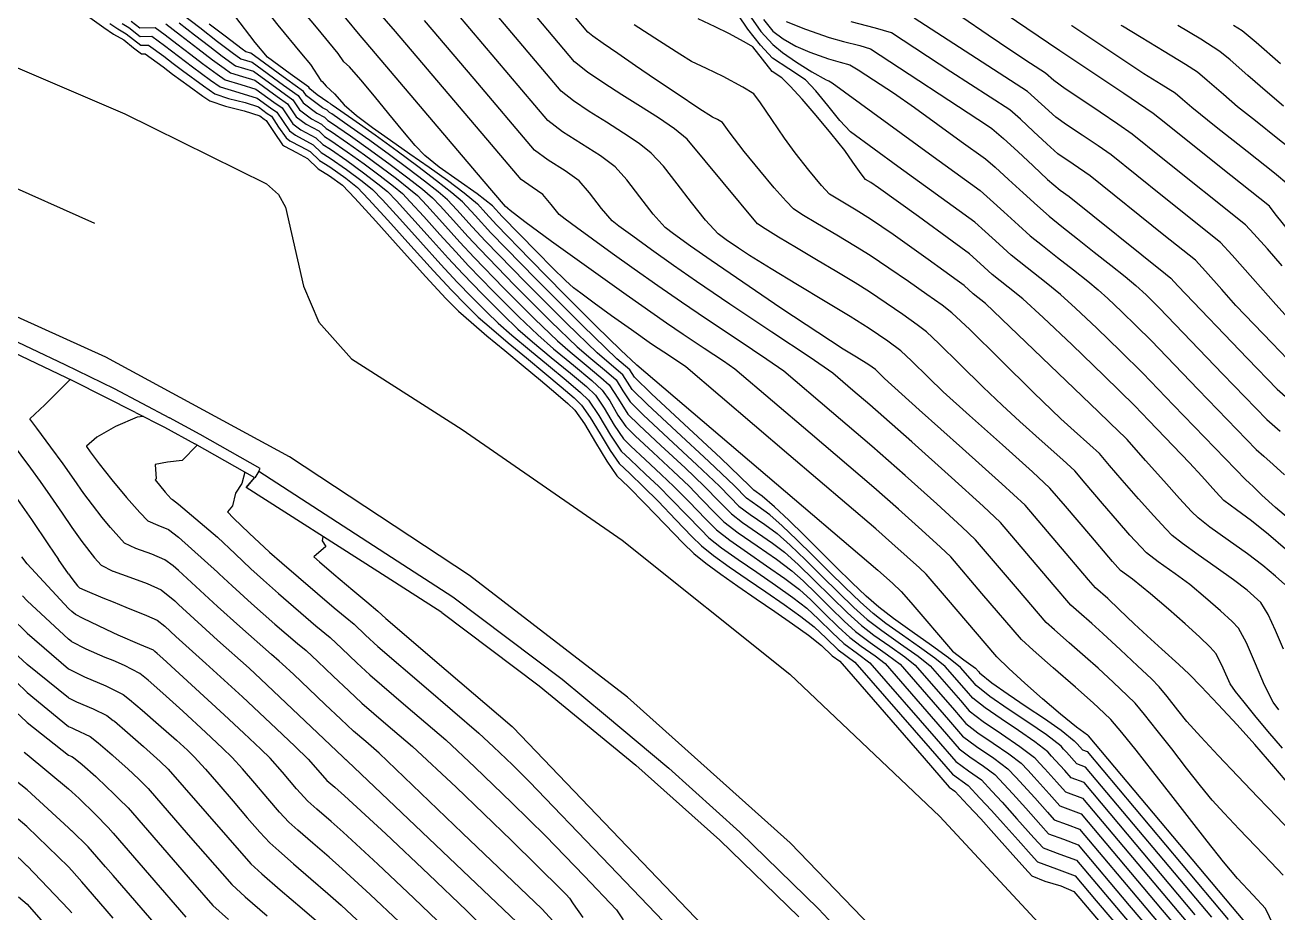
# Model space of a CAD drawing. Extents: x -367 to 63045, y 275 to 109039.
# Drawn here: x 62264.1 to 62322.9, y 108473.8 to 108515.5 of the extents above; entities that cross this region are included whole.
import ezdxf

# ---------------------------------------------------------------- set-up
doc = ezdxf.new("R2010")
doc.units = 0
doc.header["$LTSCALE"] = 25.401856
doc.header["$MEASUREMENT"] = 0
doc.linetypes.add('TRATTEGGIATA2', pattern=[0.375, 0.25, -0.125])
for name, color, linetype in [('Bâti', 7, 'Continuous'), ('curve livello 5m', 7, 'Continuous'), ('Per+Mod Surf', 7, 'Continuous'), ('Strade', 7, 'Continuous')]:
    doc.layers.add(name, color=color, linetype=linetype)
doc.layers.add('no_plot', color=5, linetype='Continuous', plot=False)

msp = doc.modelspace()

# ---------------------------------------------------------------- linework, layer by layer
at = {"layer": 'Bâti', "color": 2, "linetype": 'Continuous'}
for p, q in [((62262.38734, 108501.21518), (62265.91734, 108499.54318)), ((62266.32435, 108498.76819), (62263.54034, 108500.09218)), ((62265.91734, 108499.54318), (62268.24234, 108498.42218)), ((62269.24234, 108497.29617), (62266.32435, 108498.76819)), ((62268.24234, 108498.42218), (62270.82734, 108497.04718)), ((62269.24234, 108497.29617), (62270.60534, 108496.60318)), ((62272.27027, 108496.262), (62270.82734, 108497.04718)), ((62270.60534, 108496.60318), (62272.01834, 108495.82017)), ((62275.08755, 108494.66161), (62272.27027, 108496.262)), ((62274.83562, 108494.21987), (62272.01834, 108495.82017)), ((62275.02583, 108494.54281), (62275.08755, 108494.66161)), ((62274.8157, 108494.21774), (62274.44141, 108493.76499)), ((62275.02583, 108494.54281), (62274.83562, 108494.21987)), ((62275.02583, 108494.54281), (62281.26347, 108490.50173)), ((62280.61356, 108489.81964), (62274.44141, 108493.76499)), ((62281.26347, 108490.50173), (62284.13534, 108488.64117)), ((62283.61696, 108487.89781), (62280.61356, 108489.81964)), ((62284.13534, 108488.64117), (62289.28193, 108484.76425)), ((62283.61696, 108487.89781), (62288.19562, 108484.45974)), ((62289.28193, 108484.76425), (62291.30645, 108483.07833)), ((62288.19562, 108484.45974), (62292.73928, 108480.72593)), ((62291.30645, 108483.07833), (62294.28833, 108480.59516)), ((62292.73928, 108480.72593), (62296.68338, 108477.20424)), ((62294.28833, 108480.59516), (62297.61888, 108477.57937)), ((62296.68338, 108477.20424), (62300.38714, 108473.61194)), ((62297.61888, 108477.57937), (62301.30665, 108473.98814)), ((62301.30665, 108473.98814), (62304.98532, 108470.11115))]:
    msp.add_line(p, q, dxfattribs=at)
at = {"layer": 'curve livello 5m', "color": 2}
for p, q in [((62271.26403, 108492.99337), (62273.09281, 108491.43664)), ((62266.09014, 108488.08043), (62264.1512, 108490.18641)), ((62264.15119, 108482.73274), (62266.09014, 108481.20557)), ((62264.15119, 108474.19819), (62266.09013, 108471.99675))]:
    msp.add_line(p, q, dxfattribs=at)
at = {"layer": 'curve livello 5m', "color": 2, "flags": 128}
for points in [[(62321.33394, 108473.36772), (62313.9964, 108482.1031), (62313.9798, 108482.10932), (62313.95963, 108482.13182), (62313.95447, 108482.1372), (62313.94941, 108482.14276), (62313.42614, 108482.51792), (62312.67588, 108483.13352), (62311.8378, 108483.84997), (62311.00151, 108484.58817), (62310.2566, 108485.26903), (62309.69269, 108485.81347), (62307.31821, 108488.58119), (62306.36669, 108489.69867), (62306.05333, 108489.99537), (62305.4823, 108490.51511), (62304.7641, 108491.15822), (62304.00924, 108491.82502), (62299.92264, 108495.30542), (62295.0792, 108499.43039), (62294.36284, 108499.91391), (62293.47583, 108500.50824), (62292.52501, 108501.17462), (62291.59408, 108501.83561), (62290.77121, 108502.42777), (62290.14457, 108502.88764), (62289.80231, 108503.15179), (62289.42947, 108503.49692), (62288.82884, 108504.08389), (62288.08059, 108504.83248), (62287.2649, 108505.6625), (62286.46193, 108506.49373), (62286.00674, 108506.99132), (62285.29088, 108507.55403), (62284.38688, 108508.18848), (62283.49674, 108508.81458), (62282.82249, 108509.35223), (62282.37713, 108509.82532), (62281.79683, 108510.51135), (62281.1393, 108511.31695), (62280.46224, 108512.14872), (62279.82334, 108512.91326), (62279.2803, 108513.51717), (62279.01567, 108513.75836), (62278.7585, 108514.1471), (62277.73302, 108515.37874), (62276.98351, 108516.28258)], [(62323.10045, 108481.53581), (62322.41932, 108482.33107), (62321.81156, 108483.05561), (62321.29961, 108483.6832), (62320.90594, 108484.18764), (62320.65299, 108484.54271), (62320.31331, 108485.27961), (62319.99135, 108485.95948), (62319.70872, 108486.26939), (62319.20394, 108486.7544), (62318.53165, 108487.36575), (62317.74651, 108488.05468), (62316.90318, 108488.77243), (62316.05631, 108489.47023), (62315.49955, 108489.87753), (62315.12839, 108490.28737), (62314.09885, 108491.49423), (62312.91462, 108492.9006), (62312.18537, 108493.74368), (62311.35822, 108494.51147), (62309.94838, 108495.77022), (62308.40412, 108497.14581), (62307.1737, 108498.26407), (62306.47856, 108498.93765), (62305.67898, 108499.72451), (62305.18703, 108500.19336), (62304.56889, 108500.64583), (62303.69277, 108501.24106), (62302.8091, 108501.79524), (62301.62801, 108502.50982), (62300.32707, 108503.28988), (62299.08382, 108504.04051), (62298.07583, 108504.6668), (62297.55831, 108505.00916), (62296.97969, 108505.40366), (62296.59595, 108505.67981), (62296.00553, 108506.32306), (62295.35219, 108507.15082), (62294.68009, 108508.03658), (62294.03339, 108508.85383), (62293.45624, 108509.47606), (62292.885, 108509.92783), (62292.15777, 108510.41608), (62291.35152, 108510.92311), (62290.54324, 108511.43116), (62289.8099, 108511.92251), (62289.22848, 108512.37942), (62285.87711, 108516.33888)], [(62323.58691, 108492.13664), (62322.77573, 108492.83777), (62322.14126, 108493.40668), (62321.73952, 108493.80777), (62321.54189, 108493.98994), (62321.3811, 108494.1312), (62317.99347, 108497.63767), (62316.55076, 108499.13961), (62315.49746, 108500.17662), (62314.38125, 108501.25377), (62313.38335, 108502.19782), (62312.68497, 108502.83552), (62312.01341, 108503.3804), (62311.12145, 108504.07892), (62310.36726, 108504.68593), (62309.80036, 108505.19182), (62309.14595, 108505.7914), (62308.65747, 108506.22257), (62305.04526, 108508.84436), (62302.82131, 108510.46384), (62302.31529, 108511.01052), (62301.74528, 108511.71206), (62301.1834, 108512.40171), (62300.70176, 108512.91272), (62299.91468, 108513.42901), (62299.15169, 108513.93381), (62298.58601, 108514.53555), (62297.98985, 108515.28969), (62297.54204, 108515.97)], [(62271.28504, 108515.58832), (62272.00425, 108515.03011), (62272.72108, 108514.4738), (62273.31348, 108514.02317), (62273.31348, 108514.02317), (62273.93883, 108513.5758), (62274.7757, 108513.32198), (62276.0406, 108512.40224), (62276.61904, 108511.98164), (62276.94446, 108511.5047), (62277.50648, 108511.085), (62277.97484, 108510.83515), (62278.19089, 108510.62672), (62278.42515, 108510.48256), (62279.18648, 108509.95711), (62279.98869, 108509.38574), (62280.77547, 108508.8102), (62281.4905, 108508.27225), (62282.07746, 108507.81364), (62282.48004, 108507.47613), (62282.48004, 108507.47613), (62282.91556, 108507.01764), (62283.65699, 108506.1971), (62284.47456, 108505.28955), (62285.13849, 108504.57001), (62285.13849, 108504.57001), (62286.54125, 108503.12936), (62287.99225, 108501.67769), (62289.05619, 108500.65049), (62289.05619, 108500.65049), (62289.65065, 108500.13564), (62290.40427, 108499.51103), (62291.09024, 108498.93953), (62291.48178, 108498.58401), (62291.48178, 108498.58401), (62291.91594, 108497.91055), (62292.36272, 108497.21085), (62292.36272, 108497.21085), (62292.89261, 108496.69147), (62293.90792, 108495.7449), (62295.04642, 108494.68677), (62295.94586, 108493.83269), (62295.94586, 108493.83269), (62296.65779, 108493.10248), (62297.22342, 108492.52781), (62297.22342, 108492.52781), (62297.74894, 108492.12817), (62298.4433, 108491.64709), (62299.15148, 108491.15745), (62299.71842, 108490.73211), (62299.71842, 108490.73211), (62300.3554, 108490.15825), (62301.11123, 108489.42258), (62301.90962, 108488.62981), (62302.67427, 108487.88463), (62303.32886, 108487.29171), (62303.32886, 108487.29171), (62303.91779, 108486.84264), (62304.65829, 108486.31797), (62305.36544, 108485.81479), (62305.8543, 108485.43015), (62305.8543, 108485.43015), (62307.69598, 108483.31845), (62308.23886, 108482.68765), (62308.79557, 108482.25655), (62309.52159, 108481.76562), (62310.25555, 108481.27019), (62310.83604, 108480.82559), (62310.83604, 108480.82559), (62311.13829, 108480.49297), (62311.44755, 108480.17113), (62312.14691, 108479.38694), (62312.65382, 108478.82515), (62312.65382, 108478.82515), (62313.15404, 108478.63854), (62313.64743, 108478.45274), (62313.64743, 108478.45274), (62317.45833, 108473.91584), (62318.72411, 108472.4285)], [(62323.65745, 108501.40837), (62322.79005, 108502.37042), (62321.71768, 108503.58247), (62320.74961, 108504.6739), (62320.19511, 108505.27409), (62317.46968, 108507.44753), (62315.05662, 108509.38733), (62314.44765, 108509.8127), (62313.69005, 108510.31803), (62312.96719, 108510.80153), (62312.46239, 108511.16141), (62311.78829, 108511.774), (62311.13452, 108512.36547), (62305.81052, 108515.80698)], [(62323.15266, 108511.67317), (62322.40569, 108512.31169), (62321.48125, 108513.11769), (62320.64431, 108513.84556), (62320.15985, 108514.24966), (62319.26341, 108514.8188), (62318.1845, 108515.47123)], [(62272.13577, 108495.75347), (62271.43179, 108495.03428), (62270.74258, 108494.95433), (62270.16442, 108494.8564), (62270.16442, 108494.8564), (62270.20106, 108494.18375), (62270.16135, 108494.12245), (62270.62933, 108493.54852), (62270.91131, 108493.23676), (62270.96836, 108493.21327), (62271.26403, 108492.99337)], [(62273.09281, 108491.43664), (62273.91138, 108490.64818), (62274.65048, 108489.9463), (62274.65048, 108489.9463), (62275.24083, 108489.41435), (62275.94666, 108488.79049), (62275.94666, 108488.79049), (62277.71283, 108487.27999), (62277.71283, 108487.27999), (62278.37553, 108486.73206), (62278.93472, 108486.21008), (62279.63395, 108485.53923), (62280.23699, 108484.97372), (62280.23699, 108484.97372), (62281.94094, 108483.51632), (62283.80529, 108481.92172), (62285.17431, 108480.64318), (62286.91703, 108478.96952), (62288.51065, 108477.40285), (62290.30199, 108475.53474), (62291.83421, 108473.93685), (62292.14302, 108473.47274)], [(62264.1512, 108490.18641), (62263.89553, 108490.51098)], [(62266.24575, 108487.94695), (62266.09014, 108488.08043)], [(62268.1847, 108486.95258), (62267.49424, 108487.26959), (62266.77698, 108487.6111), (62266.4178, 108487.79936), (62266.24575, 108487.94694)], [(62283.78989, 108473.06595), (62282.31097, 108474.4876), (62280.62265, 108476.07884), (62278.99639, 108477.58142), (62278.42446, 108478.08296), (62277.7548, 108478.65959), (62277.32947, 108479.03834), (62276.8017, 108479.62607), (62276.14054, 108480.40273), (62275.56212, 108481.05387), (62275.12637, 108481.47776), (62274.3269, 108482.23602), (62273.40353, 108483.1012), (62270.51565, 108485.73968), (62270.24742, 108485.97886), (62270.15055, 108486.07112), (62270.08279, 108486.12493), (62269.43687, 108486.39093), (62268.42803, 108486.84087), (62268.1847, 108486.95259)], [(62263.39312, 108483.43509), (62264.11741, 108482.76523), (62264.15119, 108482.73274)], [(62266.09014, 108481.20557), (62266.24575, 108481.13298)], [(62266.24575, 108481.13297), (62266.32727, 108481.09494), (62266.73146, 108480.76385), (62267.36907, 108480.19801), (62267.36907, 108480.19801), (62267.89741, 108479.70167), (62268.1847, 108479.42236)], [(62268.1847, 108479.42236), (62268.45986, 108479.15483), (62268.8877, 108478.7215), (62268.8877, 108478.7215), (62271.9204, 108475.22982), (62272.87194, 108474.14467), (62273.5999, 108473.48185)], [(62263.74567, 108474.55369), (62264.15119, 108474.19819)]]:
    msp.add_lwpolyline(points, dxfattribs=at)
at = {"layer": 'no_plot'}
for p, q in [((62271.26403, 108491.44398), (62273.09281, 108489.79685)), ((62266.09014, 108489.71872), (62265.62563, 108490.38946)), ((62273.09281, 108488.1759), (62271.26403, 108489.87198)), ((62266.09014, 108486.64949), (62264.15119, 108488.45442)), ((62271.26403, 108488.27552), (62273.09281, 108486.59908)), ((62264.15119, 108486.93389), (62266.09014, 108485.25196)), ((62266.09014, 108483.89611), (62264.15119, 108485.46036)), ((62264.15119, 108484.14725), (62266.09014, 108482.554)), ((62264.15119, 108481.22962), (62266.09014, 108479.62415)), ((62264.15119, 108479.5716), (62266.09014, 108477.79078)), ((62264.15119, 108477.83101), (62266.09014, 108475.96316)), ((62266.09014, 108473.97269), (62264.15119, 108475.99737))]:
    msp.add_line(p, q, dxfattribs=at)
at = {"layer": 'no_plot', "flags": 128}
for points in [[(62323.1334, 108475.55976), (62322.56191, 108476.17343), (62321.84012, 108476.92856), (62321.07159, 108477.73016), (62320.35988, 108478.48327), (62319.80857, 108479.0929), (62319.80857, 108479.0929), (62319.25878, 108479.75903), (62318.602, 108480.59117), (62317.90211, 108481.49221), (62317.22299, 108482.36508), (62316.62851, 108483.11268), (62316.18256, 108483.63793), (62316.18256, 108483.63793), (62315.81372, 108484.00333), (62315.1689, 108484.6148), (62314.44154, 108485.28891), (62314.44154, 108485.28891), (62313.84129, 108485.82258), (62313.08728, 108486.48004), (62312.40176, 108487.07919), (62312.00699, 108487.4379), (62312.00699, 108487.4379), (62310.65954, 108489.00851), (62308.69416, 108491.31667), (62308.04692, 108491.92952), (62306.86744, 108493.00306), (62305.38398, 108494.33142), (62303.82479, 108495.70871), (62303.82479, 108495.70871), (62301.92999, 108497.32244), (62299.68427, 108499.23504), (62298.8866, 108499.78569), (62297.53661, 108500.68463), (62296.05873, 108501.66662), (62294.87737, 108502.46641), (62294.87737, 108502.46641), (62293.76163, 108503.2466), (62292.66089, 108504.02357), (62291.62536, 108504.76119), (62290.70521, 108505.42335), (62289.95065, 108505.97393), (62289.41185, 108506.37681), (62289.13901, 108506.59588), (62289.13901, 108506.59588), (62288.75381, 108507.06258), (62288.37366, 108507.52127), (62288.37366, 108507.52127), (62287.8606, 108507.87401), (62287.34308, 108508.229), (62287.34308, 108508.229), (62285.95149, 108509.8731), (62281.44507, 108515.17886), (62279.22633, 108517.75539)], [(62275.11265, 108516.50661), (62275.91885, 108515.47796), (62275.91885, 108515.47796), (62277.03044, 108514.13747), (62277.44814, 108513.6358), (62277.94339, 108512.88716), (62278.00567, 108512.83073), (62278.19951, 108512.61439), (62278.58602, 108512.26213), (62279.03457, 108511.73472), (62279.62011, 108511.23726), (62280.36155, 108510.67658), (62281.20922, 108510.07238), (62282.11341, 108509.44437), (62283.02441, 108508.81225), (62283.89255, 108508.19572), (62284.66811, 108507.6145), (62285.3014, 108507.08828), (62285.3014, 108507.08828), (62285.69801, 108506.65728), (62286.19724, 108506.10898), (62286.19724, 108506.10898), (62287.77754, 108504.47307), (62289.38288, 108502.83954), (62290.85548, 108501.36626), (62292.03756, 108500.21107), (62292.77134, 108499.53183), (62292.77505, 108499.52916), (62292.77667, 108499.52807), (62298.91897, 108494.29691), (62304.10146, 108489.88318), (62304.78973, 108489.27114), (62305.20296, 108488.88966), (62305.64754, 108488.36753), (62307.61084, 108486.07909), (62308.14663, 108485.68383), (62308.68644, 108485.28624), (62308.82915, 108485.1226), (62308.87122, 108485.07372), (62309.46197, 108484.59678), (62310.22283, 108484.06015), (62311.07177, 108483.49197), (62311.92676, 108482.92036), (62312.70576, 108482.37343), (62313.32674, 108481.87932), (62313.39123, 108481.80835), (62313.45722, 108481.73968), (62313.7146, 108481.45249), (62313.92661, 108481.37303), (62320.55881, 108473.47734)], [(62322.6888, 108473.22447), (62322.31393, 108473.99327), (62321.7317, 108474.62435), (62320.99742, 108475.40662), (62320.99742, 108475.40662), (62320.34098, 108476.19511), (62319.57099, 108477.15933), (62318.73168, 108478.23201), (62317.86731, 108479.34593), (62317.02212, 108480.43382), (62316.24035, 108481.42843), (62315.56625, 108482.26253), (62315.04407, 108482.86886), (62315.04407, 108482.86886), (62314.72449, 108483.18031), (62314.21219, 108483.65771), (62314.21219, 108483.65771), (62313.38318, 108484.39477), (62312.34182, 108485.30279), (62311.39506, 108486.13026), (62310.84984, 108486.62568), (62310.84984, 108486.62568), (62308.98887, 108488.79485), (62307.53043, 108490.50767), (62307.05013, 108490.96245), (62306.17487, 108491.75909), (62305.07404, 108492.74482), (62303.91701, 108493.76687), (62300.92632, 108496.31393), (62297.38173, 108499.33271), (62296.84987, 108499.69988), (62295.94972, 108500.29927), (62294.9643, 108500.95404), (62294.1766, 108501.48732), (62294.1766, 108501.48732), (62292.27592, 108502.81942), (62290.41501, 108504.14073), (62288.77011, 108505.32445), (62287.51745, 108506.24373), (62286.83328, 108506.77176), (62286.83328, 108506.77176), (62286.72662, 108506.87847), (62286.71208, 108506.89436), (62286.6104, 108506.96975), (62285.51758, 108508.25471), (62280.0776, 108514.65962), (62279.78315, 108515.00156), (62278.4356, 108516.62001)], [(62322.92831, 108483.32321), (62322.667, 108483.68328), (62322.667, 108483.68328), (62322.25735, 108484.48215), (62321.83289, 108485.49279), (62321.41931, 108486.46842), (62321.04229, 108487.16227), (62321.04229, 108487.16227), (62320.74485, 108487.47306), (62320.19207, 108487.98137), (62319.49141, 108488.59135), (62318.75028, 108489.20714), (62318.75028, 108489.20714), (62318.07119, 108489.70936), (62317.26687, 108490.27792), (62316.71283, 108490.69764), (62316.71283, 108490.69764), (62316.44597, 108490.97896), (62315.94291, 108491.53444), (62315.35456, 108492.19746), (62315.35456, 108492.19746), (62314.65301, 108493.01985), (62313.84604, 108493.97819), (62313.34911, 108494.55269), (62313.34911, 108494.55269), (62312.78546, 108495.07587), (62311.82476, 108495.93363), (62310.77246, 108496.87099), (62309.93402, 108497.633), (62309.93402, 108497.633), (62309.04873, 108498.48658), (62307.95492, 108499.56237), (62306.96323, 108500.53529), (62306.38427, 108501.08022), (62306.38427, 108501.08022), (62305.95222, 108501.40869), (62305.27978, 108501.88869), (62304.49211, 108502.43245), (62303.71435, 108502.95224), (62303.71435, 108502.95224), (62303.0376, 108503.37806), (62302.176, 108503.89879), (62301.22561, 108504.46394), (62300.28246, 108505.02299), (62299.44262, 108505.52546), (62298.80213, 108505.92085), (62298.45704, 108506.15864), (62298.45704, 108506.15864), (62296.82926, 108508.09777), (62295.15043, 108510.12766), (62294.55158, 108510.60918), (62293.79911, 108511.12661), (62292.95373, 108511.66595), (62292.07613, 108512.21323), (62291.227, 108512.75447), (62290.46704, 108513.27569), (62289.85694, 108513.7629), (62289.85694, 108513.7629), (62287.59865, 108516.43095)], [(62323.1607, 108486.17284), (62322.78523, 108487.05624), (62322.42686, 108487.81143), (62322.09323, 108488.36506), (62322.09323, 108488.36506), (62321.44426, 108488.94406), (62320.80295, 108489.42982), (62319.99043, 108490.01033), (62319.14674, 108490.60533), (62318.41195, 108491.13455), (62317.92611, 108491.51776), (62317.92611, 108491.51776), (62317.62894, 108491.82645), (62317.06569, 108492.44191), (62316.3463, 108493.24274), (62315.58073, 108494.10755), (62315.58073, 108494.10755), (62314.9855, 108494.80887), (62314.51284, 108495.36169), (62314.05765, 108495.77944), (62313.32296, 108496.43346), (62312.69433, 108497.00194), (62312.69433, 108497.00194), (62311.41922, 108498.23137), (62309.84378, 108499.78088), (62308.4154, 108501.1822), (62307.58151, 108501.96708), (62307.58151, 108501.96708), (62307.11714, 108502.32407), (62306.40811, 108502.83691), (62305.5467, 108503.44088), (62304.62521, 108504.07129), (62303.73593, 108504.66342), (62303.73593, 108504.66342), (62303.05016, 108505.09044), (62302.16847, 108505.61743), (62301.27079, 108506.14979), (62300.53702, 108506.59292), (62300.14708, 108506.85223), (62300.14708, 108506.85223), (62299.79212, 108507.2137), (62299.23859, 108507.84239), (62298.55929, 108508.65163), (62297.827, 108509.55469), (62297.1145, 108510.46487), (62297.1145, 108510.46487), (62296.80215, 108510.91198), (62296.57006, 108511.04299), (62296.33181, 108511.15744), (62295.70072, 108511.56482), (62294.67446, 108512.2514), (62293.66591, 108512.93188), (62292.72069, 108513.57493), (62291.88441, 108514.14923), (62291.2027, 108514.62346), (62290.72116, 108514.96628), (62290.48541, 108515.14637), (62290.48541, 108515.14637), (62289.32019, 108516.52302)], [(62324.14017, 108504.91856), (62322.7636, 108506.62263), (62322.7636, 108506.62263), (62322.49278, 108506.97301), (62320.68243, 108508.42059), (62317.33309, 108511.09159), (62317.02843, 108511.3365), (62315.6615, 108512.27128), (62312.64994, 108514.28263), (62309.07069, 108516.71317)], [(62266.87415, 108515.99973), (62267.75179, 108515.37133), (62268.20658, 108515.0541), (62268.68642, 108514.78523), (62269.14507, 108514.41294), (62269.51201, 108514.12684), (62269.51201, 108514.12684), (62269.68414, 108514.13081), (62269.97067, 108513.93298), (62270.54048, 108513.51645), (62270.54048, 108513.51645), (62270.97388, 108513.18308), (62271.7561, 108512.60961), (62272.4057, 108512.14488), (62272.72781, 108511.92831), (62272.72781, 108511.92831), (62273.46186, 108511.68251), (62274.34585, 108511.4616), (62275.07502, 108511.21644), (62275.07502, 108511.21644), (62275.27537, 108511.07076), (62275.36699, 108511.00414), (62275.75565, 108510.43527), (62276.14643, 108509.86181), (62276.14643, 108509.86181), (62276.23688, 108509.79426), (62276.80586, 108509.49365), (62277.31271, 108509.22036), (62277.31271, 108509.22036), (62277.80897, 108508.7416), (62278.34707, 108508.41044), (62278.95334, 108507.96093), (62279.53232, 108507.35922), (62280.52312, 108506.26938), (62281.71061, 108504.94893), (62282.87963, 108503.65539), (62283.81505, 108502.64628), (62283.81505, 108502.64628), (62284.40731, 108502.05374), (62284.99952, 108501.52825), (62285.74505, 108500.89518), (62286.58011, 108500.20036), (62287.44092, 108499.48961), (62288.26367, 108498.80873), (62288.98458, 108498.20355), (62289.53984, 108497.71987), (62289.86567, 108497.40352), (62289.86567, 108497.40352), (62290.32551, 108496.75377), (62290.84266, 108495.88803), (62291.36691, 108495.00751), (62291.84805, 108494.31347), (62291.84805, 108494.31347), (62292.38999, 108493.80254), (62293.15622, 108493.02601), (62294.10155, 108492.04705), (62294.95896, 108491.16157), (62295.46139, 108490.66548), (62295.46139, 108490.66548), (62296.01904, 108490.22051), (62296.72477, 108489.70469), (62297.53199, 108489.13993), (62298.39411, 108488.54813), (62299.26452, 108487.95118), (62300.09663, 108487.37098), (62300.84386, 108486.82943), (62301.45961, 108486.34843), (62301.45961, 108486.34843), (62301.96242, 108485.8693), (62302.31413, 108485.61005), (62306.27951, 108481.06326), (62307.44841, 108479.70505), (62307.72267, 108479.50842), (62308.32211, 108478.84874), (62308.93547, 108478.21043), (62309.55232, 108477.52585), (62310.32251, 108476.65516), (62310.99726, 108475.89474), (62311.32784, 108475.54098), (62311.32784, 108475.54098), (62311.94216, 108475.28111), (62312.69618, 108475.06083), (62313.29846, 108474.80238), (62313.29846, 108474.80238), (62313.58272, 108474.46397), (62316.01319, 108471.60807)], [(62271.41417, 108516.01775), (62272.25351, 108515.3663), (62273.09006, 108514.71708), (62273.7814, 108514.19119), (62273.7814, 108514.19119), (62274.18103, 108513.90529), (62274.71584, 108513.74309), (62276.19364, 108512.66854), (62276.86945, 108512.17714), (62277.10407, 108511.83328), (62277.7604, 108511.34315), (62278.10727, 108511.15811), (62278.26727, 108511.00375), (62278.44077, 108510.89698), (62279.33159, 108510.28216), (62280.27026, 108509.6136), (62281.19087, 108508.94016), (62282.02752, 108508.31071), (62282.71433, 108507.77409), (62283.18538, 108507.37917), (62283.18538, 108507.37917), (62283.54871, 108506.99667), (62284.16725, 108506.31215), (62284.8493, 108505.55503), (62285.40318, 108504.95475), (62285.40318, 108504.95475), (62287.04408, 108503.26953), (62288.7414, 108501.57142), (62289.98596, 108500.36984), (62290.6153, 108499.83071), (62291.35603, 108499.21762), (62291.805, 108498.82011), (62292.13059, 108498.31506), (62292.46565, 108497.79033), (62293.08549, 108497.18278), (62294.27315, 108496.07553), (62295.60491, 108494.83778), (62296.65704, 108493.83872), (62297.16904, 108493.31357), (62297.57583, 108492.90028), (62298.11224, 108492.50145), (62298.79846, 108492.02957), (62299.37018, 108491.60885), (62299.98028, 108491.06479), (62300.69748, 108490.37482), (62301.47003, 108489.60997), (62302.24616, 108488.84123), (62302.97412, 108488.13964), (62303.60215, 108487.5762), (62304.29246, 108487.04981), (62305.16043, 108486.43483), (62305.98932, 108485.84503), (62306.56234, 108485.39417), (62307.97927, 108483.76949), (62308.39695, 108483.28416), (62309.05324, 108482.77595), (62309.90914, 108482.19721), (62310.77438, 108481.61316), (62311.45872, 108481.08902), (62311.70152, 108480.82182), (62311.94997, 108480.56327), (62312.5118, 108479.93329), (62312.91901, 108479.48199), (62313.71722, 108479.18281), (62318.23345, 108473.80622), (62319.26629, 108472.59258)], [(62319.78369, 108473.58697), (62313.85681, 108480.64296), (62313.4494, 108480.79565), (62312.9548, 108481.34754), (62312.82799, 108481.47951), (62312.70406, 108481.61589), (62312.01726, 108482.15348), (62311.14778, 108482.75193), (62310.22262, 108483.36773), (62309.36874, 108483.95733), (62308.71313, 108484.4772), (62308.71313, 108484.4772), (62308.54586, 108484.67157), (62307.97841, 108485.32222), (62307.4208, 108485.76975), (62306.61544, 108486.35117), (62305.70592, 108486.99113), (62304.83582, 108487.61424), (62304.14873, 108488.14517), (62304.14873, 108488.14517), (62303.55409, 108488.67152), (62302.87731, 108489.31134), (62302.14664, 108490.02585), (62301.39034, 108490.77631), (62300.63664, 108491.52394), (62299.91381, 108492.23), (62299.25008, 108492.85571), (62298.6737, 108493.36232), (62298.6737, 108493.36232), (62298.28065, 108493.64521), (62298.07938, 108493.85078), (62296.7219, 108495.1398), (62295.00362, 108496.73679), (62293.47125, 108498.1654), (62292.67152, 108498.94928), (62292.67152, 108498.94928), (62292.45145, 108499.29231), (62291.84551, 108499.80853), (62290.23971, 108501.35888), (62288.04973, 108503.54988), (62285.93255, 108505.72424), (62285.18776, 108506.54224), (62284.59606, 108507.18525), (62284.09395, 108507.6095), (62283.37831, 108508.17474), (62282.50271, 108508.84126), (62281.52072, 108509.56934), (62280.48589, 108510.31927), (62279.4518, 108511.05134), (62278.472, 108511.72583), (62278.42004, 108511.7578), (62278.37212, 108511.80403), (62278.26825, 108511.85944), (62277.77402, 108512.20278), (62277.42328, 108512.49044), (62277.37027, 108512.56814), (62276.49973, 108513.20113), (62275.42996, 108513.97899), (62274.85419, 108514.67333), (62273.90107, 108515.91996)], [(62323.76551, 108479.41113), (62322.69629, 108480.67575), (62321.81414, 108481.69493), (62321.81414, 108481.69493), (62320.97933, 108482.61705), (62320.08967, 108483.58054), (62319.28997, 108484.42999), (62318.72501, 108485.01002), (62318.72501, 108485.01002), (62318.23044, 108485.46256), (62317.43283, 108486.17835), (62316.74851, 108486.79861), (62316.74851, 108486.79861), (62316.14425, 108487.36982), (62315.44072, 108488.04199), (62314.90023, 108488.5513), (62314.90023, 108488.5513), (62314.32129, 108489.06234), (62314.00087, 108489.43583), (62311.02164, 108492.93468), (62309.93098, 108493.94706), (62308.072, 108495.60682), (62306.03578, 108497.42063), (62304.41339, 108498.89513), (62304.41339, 108498.89513), (62303.98979, 108499.30649), (62303.67119, 108499.52988), (62303.09308, 108499.88309), (62302.47356, 108500.26031), (62302.47356, 108500.26031), (62299.54889, 108502.19512), (62296.27892, 108504.42458), (62296.27892, 108504.42458), (62295.30715, 108505.1083), (62294.50397, 108505.68629), (62294.11031, 108505.98516), (62294.11031, 108505.98516), (62293.54968, 108506.6118), (62292.92842, 108507.4171), (62292.31104, 108508.21625), (62291.76204, 108508.82446), (62291.76204, 108508.82446), (62291.07383, 108509.34235), (62290.18788, 108509.90674), (62289.29851, 108510.47286), (62288.60001, 108510.99595), (62288.60001, 108510.99595), (62284.33028, 108516.0404)], [(62298.13997, 108515.86004), (62298.60945, 108515.18474), (62299.16322, 108514.56563), (62299.62998, 108514.19331), (62300.28243, 108513.7419), (62301.00289, 108513.28892), (62301.67369, 108512.91189), (62301.75113, 108512.8818), (62301.80123, 108512.86793), (62301.95468, 108512.76729), (62306.53279, 108509.43353), (62308.90751, 108507.70992), (62309.37678, 108507.30061), (62310.02357, 108506.71017), (62310.70071, 108506.09081), (62311.26104, 108505.59472), (62311.83357, 108505.12742), (62312.54536, 108504.56616), (62313.28992, 108503.98384), (62313.96076, 108503.45337), (62314.45139, 108503.04762), (62314.89981, 108502.63816), (62315.54055, 108502.032), (62316.25726, 108501.34037), (62316.93358, 108500.67452), (62319.15152, 108498.36552), (62321.87229, 108495.54931), (62322.22575, 108495.23791), (62322.66116, 108494.85625), (62323.19404, 108494.37008)], [(62323.09153, 108504.18015), (62322.40557, 108504.97127), (62321.7651, 108505.68636), (62321.36227, 108506.11087), (62321.36227, 108506.11087), (62317.40139, 108509.26956), (62316.04253, 108510.36191), (62315.37693, 108510.83072), (62314.54321, 108511.39056), (62313.67444, 108511.96755), (62312.90374, 108512.48778), (62312.3642, 108512.87735), (62312.3642, 108512.87735), (62311.9741, 108513.23107), (62311.27514, 108513.68475), (62310.34343, 108514.28517), (62310.34343, 108514.28517), (62309.27631, 108515.0093), (62308.04842, 108515.85081)], [(62268.02946, 108515.56602), (62268.40575, 108515.30355), (62268.80275, 108515.0811), (62269.48583, 108514.53636), (62269.84122, 108514.54457), (62270.56948, 108514.02209), (62271.00723, 108513.68533), (62271.4418, 108513.3511), (62272.43141, 108512.62953), (62272.97001, 108512.25781), (62273.6096, 108512.04364), (62274.37983, 108511.85116), (62275.01516, 108511.63755), (62275.42841, 108511.33706), (62275.6174, 108511.19964), (62275.96078, 108510.69704), (62276.30603, 108510.19039), (62276.4908, 108510.05241), (62276.99552, 108509.78574), (62277.44514, 108509.54332), (62277.88535, 108509.11862), (62278.36269, 108508.82487), (62279.11388, 108508.29036), (62279.65868, 108507.86397), (62280.18518, 108507.31679), (62281.08618, 108506.32573), (62282.16604, 108505.12497), (62283.22911, 108503.94868), (62284.07974, 108503.03103), (62284.76958, 108502.32742), (62285.33709, 108501.77309), (62285.95113, 108501.23051), (62286.7326, 108500.57063), (62287.59687, 108499.85427), (62288.45927, 108499.14219), (62289.23517, 108498.4952), (62289.83993, 108497.97408), (62290.18889, 108497.63962), (62290.59764, 108497.06207), (62291.05732, 108496.29253), (62291.52331, 108495.50987), (62291.95099, 108494.89295), (62292.44699, 108494.42238), (62293.10117, 108493.80857), (62293.77789, 108493.12274), (62294.6128, 108492.25813), (62295.37005, 108491.47609), (62295.81379, 108491.03795), (62296.3883, 108490.58325), (62297.12595, 108490.05044), (62297.96532, 108489.46839), (62298.84497, 108488.86597), (62299.70348, 108488.27204), (62300.47942, 108487.71549), (62301.11137, 108487.22516), (62301.66926, 108486.69411), (62302.23571, 108486.15378), (62303.02217, 108485.57407), (62306.5628, 108481.5143), (62307.6065, 108480.30157), (62308.34534, 108479.77185), (62308.88534, 108479.17759), (62309.43789, 108478.60257), (62309.99358, 108477.98587), (62310.68739, 108477.20151), (62311.29524, 108476.51649), (62311.59303, 108476.19781), (62312.48675, 108475.86441), (62313.36825, 108475.53245), (62314.35784, 108474.35434), (62316.55537, 108471.77215)], [(62268.60491, 108515.553), (62268.91909, 108515.37696), (62269.45965, 108514.94587), (62269.9983, 108514.95832), (62270.59848, 108514.52774), (62271.25648, 108514.02153), (62271.90972, 108513.51912), (62271.90972, 108513.51912), (62272.75317, 108512.90412), (62273.21222, 108512.5873), (62273.21222, 108512.5873), (62274.08579, 108512.32271), (62274.95529, 108512.05866), (62274.95529, 108512.05866), (62275.58146, 108511.60335), (62275.86781, 108511.39514), (62276.16591, 108510.95881), (62276.46564, 108510.51897), (62276.46564, 108510.51897), (62276.74472, 108510.31055), (62277.57756, 108509.86628), (62277.96173, 108509.49565), (62278.3783, 108509.23929), (62279.14398, 108508.70217), (62279.87943, 108508.15688), (62280.36402, 108507.76701), (62280.36402, 108507.76701), (62280.83804, 108507.27437), (62281.64924, 108506.38209), (62282.62147, 108505.30101), (62283.57858, 108504.24196), (62284.34443, 108503.41577), (62284.34443, 108503.41577), (62285.03277, 108502.70884), (62285.74478, 108501.99649), (62286.26686, 108501.49244), (62286.26686, 108501.49244), (62286.90993, 108500.92715), (62287.7356, 108500.23424), (62288.62626, 108499.49818), (62289.4643, 108498.80343), (62290.13213, 108498.23445), (62290.51211, 108497.87572), (62290.51211, 108497.87572), (62291.00081, 108497.15686), (62291.54559, 108496.2321), (62292.05392, 108495.47242), (62292.46236, 108495.07834), (62293.18896, 108494.40335), (62293.81234, 108493.8146), (62294.39956, 108493.21948), (62295.12405, 108492.46922), (62295.78115, 108491.7906), (62296.1662, 108491.41041), (62296.76302, 108490.94283), (62297.54043, 108490.38867), (62298.41379, 108489.78771), (62299.29845, 108489.17975), (62300.10978, 108488.60455), (62300.76313, 108488.1019), (62301.3107, 108487.59281), (62301.9496, 108486.96014), (62302.509, 108486.43826), (62303.15186, 108485.9674), (62303.7302, 108485.53809), (62306.8461, 108481.96534), (62307.76459, 108480.89809), (62308.35895, 108480.47086), (62308.96802, 108480.03528), (62309.44858, 108479.50643), (62309.94031, 108478.99471), (62310.63683, 108478.21806), (62311.43371, 108477.31697), (62311.85823, 108476.85465), (62312.65357, 108476.55794), (62313.43805, 108476.26253), (62315.13296, 108474.24472), (62317.09756, 108471.93624)], [(62269.03542, 108515.67283), (62269.43347, 108515.35539), (62270.15537, 108515.37208), (62270.62747, 108515.03338), (62271.18159, 108514.60968), (62271.82919, 108514.10633), (62272.37764, 108513.68713), (62272.37764, 108513.68713), (62273.07492, 108513.17872), (62273.45442, 108512.9168), (62273.45442, 108512.9168), (62274.17661, 108512.69806), (62274.89543, 108512.47977), (62274.89543, 108512.47977), (62275.73451, 108511.86965), (62276.11822, 108511.59064), (62276.62525, 108510.84754), (62276.99864, 108510.5687), (62277.70999, 108510.18923), (62278.03812, 108509.87267), (62278.39392, 108509.65371), (62279.15985, 108509.12059), (62279.94468, 108508.55028), (62280.62298, 108508.03577), (62281.06936, 108507.67005), (62281.06936, 108507.67005), (62281.49091, 108507.23195), (62282.2123, 108506.43845), (62283.07689, 108505.47705), (62283.92805, 108504.53524), (62284.60911, 108503.80052), (62284.60911, 108503.80052), (62285.5356, 108502.84901), (62286.49394, 108501.89022), (62287.19664, 108501.21179), (62287.19664, 108501.21179), (62287.88007, 108500.61492), (62288.75984, 108499.88138), (62289.66178, 108499.13629), (62290.41167, 108498.50473), (62290.83533, 108498.11181), (62291.25421, 108497.49567), (62291.72115, 108496.70304), (62292.15685, 108496.0519), (62292.50684, 108495.70885), (62293.17746, 108495.08364), (62293.92943, 108494.38475), (62294.52351, 108493.82063), (62295.22156, 108493.10936), (62296.02365, 108492.27824), (62296.51861, 108491.78288), (62297.1463, 108491.29741), (62297.97374, 108490.71599), (62298.87696, 108490.09688), (62299.732, 108489.49834), (62300.41489, 108488.97864), (62300.95112, 108488.48902), (62301.58957, 108487.86045), (62302.23253, 108487.227), (62302.78229, 108486.72275), (62303.32524, 108486.31597), (62303.97304, 108485.85881), (62304.43823, 108485.50211), (62307.12939, 108482.41638), (62307.92268, 108481.49461), (62308.42868, 108481.11516), (62309.06658, 108480.68845), (62309.59069, 108480.29872), (62310.01181, 108479.83528), (62310.44272, 108479.38685), (62311.0531, 108478.70626), (62311.75141, 108477.91662), (62312.12343, 108477.51148), (62312.82039, 108477.25148), (62313.50784, 108476.9926), (62315.90808, 108474.13509), (62317.63974, 108472.10033)], [(62270.65647, 108515.53902), (62271.34955, 108515.00906), (62272.15956, 108514.37947), (62272.84556, 108513.85515), (62272.84556, 108513.85515), (62273.39667, 108513.45331), (62273.69662, 108513.2463), (62273.69662, 108513.2463), (62274.26743, 108513.07341), (62274.83557, 108512.90088), (62274.83557, 108512.90088), (62275.88755, 108512.13594), (62276.36863, 108511.78614), (62276.78486, 108511.17612), (62277.25256, 108510.82685), (62277.84242, 108510.51219), (62278.1145, 108510.2497), (62278.40953, 108510.06813), (62279.1733, 108509.53917), (62279.97246, 108508.9653), (62280.72625, 108508.40641), (62281.35392, 108507.92238), (62281.7747, 108507.57309), (62281.7747, 108507.57309), (62282.14377, 108507.18952), (62282.77536, 108506.4948), (62283.53232, 108505.65309), (62284.27752, 108504.82852), (62284.8738, 108504.18526), (62284.8738, 108504.18526), (62286.03842, 108502.98919), (62287.24309, 108501.78395), (62288.12641, 108500.93114), (62288.86953, 108500.28755), (62289.8116, 108499.50675), (62290.66911, 108498.79233), (62291.15856, 108498.34791), (62291.50761, 108497.83448), (62291.89671, 108497.17397), (62292.25978, 108496.63137), (62292.69972, 108496.20016), (62293.54269, 108495.41427), (62294.48793, 108494.53576), (62295.23469, 108493.82666), (62295.80721, 108493.2433), (62296.46506, 108492.56163), (62296.87102, 108492.15535), (62297.5441, 108491.64347), (62298.43346, 108491.0273), (62299.34051, 108490.40015), (62300.06666, 108489.85537), (62300.59398, 108489.3803), (62301.2197, 108488.77128), (62301.88065, 108488.11498), (62302.51366, 108487.49807), (62303.05558, 108487.00723), (62303.74108, 108486.49366), (62304.55894, 108485.91647), (62305.14627, 108485.46613), (62307.41268, 108482.86742), (62308.08077, 108482.09113), (62308.72771, 108481.60599), (62309.54328, 108481.06043), (62310.21337, 108480.56215), (62310.57505, 108480.16413), (62310.94514, 108479.77899), (62311.46936, 108479.19446), (62312.06911, 108478.51627), (62312.38862, 108478.16832), (62312.98722, 108477.94501), (62313.57764, 108477.72267), (62316.6832, 108474.02547), (62318.18192, 108472.26441)], [(62319.00857, 108473.69659), (62313.78702, 108479.91288), (62313.18421, 108480.13882), (62312.87668, 108480.47965), (62312.45239, 108480.9554), (62312.45239, 108480.9554), (62312.26476, 108481.15066), (62312.08139, 108481.35246), (62311.47453, 108481.82746), (62310.70628, 108482.35625), (62309.88881, 108482.90036), (62309.13433, 108483.42133), (62308.55504, 108483.88068), (62308.55504, 108483.88068), (62308.26256, 108484.22053), (62307.27037, 108485.3582), (62306.77606, 108485.75492), (62306.06213, 108486.27034), (62305.25586, 108486.83765), (62304.48453, 108487.39003), (62303.87544, 108487.86068), (62303.87544, 108487.86068), (62303.26647, 108488.40296), (62302.56707, 108489.07019), (62301.81462, 108489.81109), (62301.0465, 108490.57437), (62300.3001, 108491.30874), (62299.61278, 108491.9629), (62299.02194, 108492.48559), (62299.02194, 108492.48559), (62298.46298, 108492.88667), (62297.92824, 108493.27274), (62297.92824, 108493.27274), (62297.36821, 108493.84475), (62296.16341, 108494.98879), (62294.63839, 108496.40616), (62293.27837, 108497.67409), (62292.56858, 108498.3698), (62292.56858, 108498.3698), (62292.12823, 108499.05621), (62291.58961, 108499.5196), (62290.91574, 108500.08918), (62289.49056, 108501.46515), (62287.5469, 108503.40971), (62285.66787, 108505.33949), (62285.04569, 108506.01785), (62284.33194, 108506.81068), (62283.89072, 108507.28221), (62283.44516, 108507.65868), (62282.81012, 108508.16026), (62282.03313, 108508.75171), (62281.16174, 108509.39779), (62280.24346, 108510.06326), (62279.32583, 108510.71288), (62278.45638, 108511.3114), (62278.34366, 108511.38078), (62278.2397, 108511.48107), (62278.01432, 108511.60129), (62277.26368, 108512.16186), (62277.11986, 108512.37264), (62276.34669, 108512.93483), (62274.65598, 108514.1642), (62274.42323, 108514.23479), (62274.24932, 108514.35921), (62273.44505, 108514.96155), (62272.70337, 108515.52662)], [(62323.64085, 108477.45397), (62322.85203, 108478.28912), (62321.94854, 108479.23276), (62321.00198, 108480.21925), (62320.08392, 108481.18291), (62319.26597, 108482.0581), (62318.61972, 108482.77917), (62318.61972, 108482.77917), (62318.18758, 108483.31579), (62317.69368, 108483.95112), (62317.32105, 108484.407), (62317.32105, 108484.407), (62316.95086, 108484.77813), (62316.30295, 108485.39923), (62315.50155, 108486.15249), (62314.67088, 108486.92011), (62314.67088, 108486.92011), (62314.14762, 108487.38309), (62313.53669, 108487.91547), (62313.16414, 108488.25012), (62313.16414, 108488.25012), (62312.3302, 108489.22217), (62309.8579, 108492.12568), (62309.04371, 108492.8966), (62307.56001, 108494.24704), (62305.69392, 108495.91801), (62303.73257, 108497.65055), (62303.73257, 108497.65055), (62302.93366, 108498.33095), (62301.9868, 108499.13736), (62300.92333, 108499.8715), (62299.1235, 108501.06999), (62297.15315, 108502.3792), (62295.57814, 108503.44549), (62295.57814, 108503.44549), (62294.50292, 108504.19879), (62293.47508, 108504.92823), (62292.5895, 108505.56551), (62291.94106, 108506.04237), (62291.62466, 108506.29052), (62291.62466, 108506.29052), (62291.11805, 108506.87681), (62290.56532, 108507.60106), (62290.06785, 108508.17287), (62290.06785, 108508.17287), (62289.42401, 108508.63897), (62288.62346, 108509.14229), (62287.97155, 108509.61248), (62287.97155, 108509.61248), (62285.14088, 108512.95675), (62282.81254, 108515.6981)], [(62323.21078, 108489.20849), (62322.7851, 108489.60386), (62322.18561, 108490.10941), (62322.18561, 108490.10941), (62321.45929, 108490.65259), (62320.54739, 108491.3002), (62319.69304, 108491.90954), (62319.1394, 108492.33788), (62319.1394, 108492.33788), (62318.83684, 108492.64838), (62318.27233, 108493.25992), (62317.52585, 108494.08419), (62316.67738, 108495.03286), (62315.80691, 108496.01764), (62315.80691, 108496.01764), (62315.67658, 108496.17069), (62315.45465, 108496.37087), (62314.46669, 108497.33029), (62309.15213, 108502.4113), (62308.57968, 108502.86833), (62308.15738, 108503.24787), (62307.83309, 108503.48933), (62307.20614, 108503.94438), (62306.4646, 108504.47651), (62306.4646, 108504.47651), (62304.81498, 108505.643), (62303.75751, 108506.3746), (62303.75751, 108506.3746), (62303.08173, 108506.78827), (62302.29304, 108507.2568), (62301.83712, 108507.54583), (62301.83712, 108507.54583), (62301.45912, 108507.9505), (62300.85811, 108508.66647), (62300.21439, 108509.47895), (62300.21439, 108509.47895), (62299.72335, 108510.16963), (62299.13001, 108511.04771), (62298.59405, 108511.8354), (62298.27512, 108512.25489), (62298.27512, 108512.25489), (62297.76509, 108512.56333), (62296.83419, 108513.06824), (62296.83419, 108513.06824), (62296.05087, 108513.4428), (62295.355, 108513.77885), (62295.355, 108513.77885), (62294.80574, 108514.11524), (62293.84718, 108514.72794), (62292.66298, 108515.49841)], [(62323.24256, 108490.86618), (62322.44128, 108491.55624), (62321.6522, 108492.20733), (62321.6522, 108492.20733), (62320.95333, 108492.71532), (62320.35268, 108493.15799), (62320.35268, 108493.15799), (62319.97236, 108493.5701), (62319.31604, 108494.30353), (62318.74431, 108494.93397), (62318.74431, 108494.93397), (62316.83542, 108496.90983), (62316.16795, 108497.6047), (62314.73766, 108499.01286), (62313.22195, 108500.47554), (62311.86689, 108501.75747), (62310.91855, 108502.62341), (62310.91855, 108502.62341), (62310.22499, 108503.17848), (62309.47347, 108503.77713), (62309.47347, 108503.77713), (62308.91295, 108504.28238), (62308.40742, 108504.73522), (62308.40742, 108504.73522), (62307.58881, 108505.34475), (62306.00614, 108506.49347), (62304.13423, 108507.83677), (62304.13423, 108507.83677), (62303.77909, 108508.08577), (62303.52716, 108508.23943), (62303.31428, 108508.49303), (62302.92421, 108509.05215), (62302.54478, 108509.59451), (62302.54478, 108509.59451), (62301.89571, 108510.40678), (62301.20547, 108511.23544), (62300.54484, 108511.99872), (62299.9846, 108512.61484), (62299.59553, 108513.00201), (62299.59553, 108513.00201), (62299.14015, 108513.30199), (62298.67735, 108513.89098), (62298.22803, 108514.45581), (62298.22803, 108514.45581), (62297.82079, 108514.70148), (62297.09832, 108515.09349), (62297.09832, 108515.09349), (62296.45492, 108515.40915), (62295.65784, 108515.78229)], [(62298.7379, 108515.75008), (62299.17476, 108515.19746), (62299.65258, 108514.84578), (62300.24656, 108514.49142), (62300.90468, 108514.21304), (62301.78464, 108513.89379), (62302.33088, 108513.74512), (62302.77995, 108513.61817), (62303.16975, 108513.38847), (62303.90291, 108512.91628), (62304.83658, 108512.2953), (62305.82787, 108511.61923), (62308.02031, 108510.0227), (62309.15756, 108509.19727), (62309.61157, 108508.80491), (62310.23426, 108508.24012), (62310.92968, 108507.60213), (62311.60186, 108506.99018), (62312.15483, 108506.50352), (62312.74646, 108506.0184), (62313.47694, 108505.43944), (62314.26781, 108504.82037), (62315.04056, 108504.21492), (62315.71672, 108503.6768), (62316.21781, 108503.25973), (62316.69986, 108502.81023), (62317.31639, 108502.20943), (62320.30957, 108499.09337), (62322.36348, 108496.96741), (62322.99836, 108496.4081)], [(62299.80125, 108515.64719), (62300.70987, 108515.29414), (62301.81815, 108514.90578), (62302.48369, 108514.71864), (62303.26154, 108514.51791), (62303.75867, 108514.36841), (62309.24813, 108510.76821), (62309.45535, 108510.63426), (62310.00838, 108510.16492), (62310.6772, 108509.54448), (62311.38986, 108508.86824), (62312.07437, 108508.23149), (62312.65876, 108507.72953), (62313.08482, 108507.43817), (62317.60628, 108503.80348), (62317.86078, 108503.60052), (62318.1841, 108503.23954), (62321.46762, 108499.82122), (62322.85467, 108498.38551), (62323.3714, 108497.9265)], [(62323.34586, 108499.80361), (62322.62567, 108500.54907), (62320.92078, 108502.32395), (62320.25526, 108503.06559), (62319.49072, 108503.93013), (62319.02794, 108504.43731), (62319.02794, 108504.43731), (62317.53798, 108505.62551), (62314.07072, 108508.41275), (62313.27522, 108508.95452), (62312.56057, 108509.44547), (62312.56057, 108509.44547), (62312.03087, 108509.90677), (62311.41042, 108510.49069), (62310.79863, 108511.0656), (62310.29494, 108511.49987), (62310.29494, 108511.49987), (62307.52932, 108513.2876), (62304.73739, 108515.11865), (62303.99811, 108515.34096), (62302.84138, 108515.63948)], [(62313.20235, 108515.47124), (62313.20914, 108515.46663), (62316.59839, 108513.20302), (62317.41338, 108512.70635), (62318.05989, 108512.3083), (62318.40645, 108512.01143), (62318.8448, 108511.63258), (62319.99325, 108510.70824), (62321.44468, 108509.56306), (62322.73631, 108508.54096), (62323.40539, 108507.98588)], [(62323.83104, 108509.40274), (62322.89097, 108510.14664), (62321.83459, 108510.98012), (62320.99873, 108511.65287), (62320.99873, 108511.65287), (62320.337, 108512.22134), (62319.57524, 108512.88586), (62319.10987, 108513.27898), (62319.10987, 108513.27898), (62318.5441, 108513.63818), (62317.55407, 108514.23687), (62316.46269, 108514.89489), (62315.59283, 108515.43209), (62315.59283, 108515.43209), (62315.53422, 108515.47124)], [(62323.01865, 108513.67083), (62321.873, 108514.66717), (62321.20983, 108515.22034), (62321.20983, 108515.22034), (62320.80001, 108515.47123)], [(62257.89933, 108502.62294), (62257.8815, 108502.4355), (62257.88961, 108502.43319), (62258.06021, 108501.73049), (62258.09343, 108500.71039), (62258.24407, 108499.88537), (62258.95954, 108499.23677), (62259.34166, 108498.65943), (62259.83678, 108497.90178), (62260.06922, 108497.57924), (62260.09899, 108497.52557), (62260.44771, 108497.09292), (62261.02558, 108496.42952), (62261.70753, 108495.65937), (62262.36843, 108494.90643), (62262.8832, 108494.29468), (62263.23697, 108493.82804), (62263.68874, 108493.20945), (62264.34764, 108492.26249), (62265.15105, 108491.08419), (62265.62563, 108490.38946)], [(62262.0127, 108500.77812), (62261.70963, 108500.04892), (62261.45841, 108499.30029), (62261.40629, 108499.00078), (62261.48088, 108498.78437), (62261.56289, 108498.47826), (62261.58454, 108498.3882), (62261.61609, 108498.29063), (62261.87943, 108497.77156), (62262.17473, 108497.28379), (62262.5249, 108496.86483), (62263.07301, 108496.24476), (62263.53593, 108495.7042), (62263.85646, 108495.28589), (62264.31175, 108494.67252), (62264.76521, 108494.0481), (62265.22732, 108493.38473), (62265.78569, 108492.56654), (62266.24575, 108491.89318)], [(62267.88904, 108492.09621), (62267.67641, 108492.35811), (62267.21286, 108492.95067), (62266.80911, 108493.48469), (62266.80911, 108493.48469), (62266.34911, 108494.15006), (62265.84169, 108494.88675), (62265.84169, 108494.88675), (62265.26513, 108495.66366), (62264.59549, 108496.55327), (62264.27583, 108496.99629), (62264.27583, 108496.99629), (62264.97348, 108497.64846), (62265.53438, 108498.20363), (62266.16464, 108498.84414)], [(62269.61098, 108497.10874), (62269.3209, 108497.06945), (62268.30145, 108496.64194), (62267.42019, 108496.13842), (62266.9415, 108495.70995), (62266.94188, 108495.69965), (62266.94092, 108495.69815), (62267.10418, 108495.44223), (62267.52937, 108494.88296), (62268.12868, 108494.1326), (62268.81429, 108493.30341), (62269.43773, 108492.58843), (62269.81413, 108492.19799), (62270.28027, 108492.00253), (62270.79124, 108491.7956), (62271.26403, 108491.44398)], [(62274.36637, 108494.48642), (62274.23167, 108493.95788), (62273.92615, 108493.50059), (62273.79226, 108492.90339), (62273.55083, 108492.62571), (62273.8452, 108492.32507), (62274.57863, 108491.62658), (62275.53109, 108490.73979), (62276.10797, 108490.22538), (62278.57469, 108488.11575), (62279.08966, 108487.69069), (62279.50025, 108487.35048), (62280.04273, 108486.83877), (62280.61474, 108486.29774), (62282.88346, 108484.35727), (62285.36577, 108482.23413), (62286.05638, 108481.58916), (62286.93552, 108480.74486), (62287.73943, 108479.95454), (62291.13591, 108476.4125), (62294.04108, 108473.38281)], [(62266.24575, 108491.89318), (62266.32022, 108491.78418), (62266.71081, 108491.22839), (62267.30712, 108490.46613), (62267.61978, 108490.12045), (62268.17382, 108489.84822), (62268.1847, 108489.84421)], [(62268.1847, 108491.74767), (62268.06071, 108491.88476), (62267.88904, 108492.09621)], [(62271.26403, 108489.87198), (62271.00106, 108490.09017), (62270.61413, 108490.37793), (62270.61413, 108490.37793), (62269.9972, 108490.64538), (62269.25649, 108490.91158), (62268.71695, 108491.15923), (62268.71695, 108491.15923), (62268.1847, 108491.74768)], [(62278.03071, 108491.47064), (62278.00475, 108491.26821), (62278.17693, 108490.99711), (62277.6079, 108490.51544), (62277.87878, 108490.27504), (62278.55606, 108489.69581), (62279.43654, 108488.95151), (62280.09778, 108488.40573), (62280.62497, 108487.9689), (62280.99249, 108487.62175), (62283.82599, 108485.19822), (62286.92624, 108482.54654), (62286.96822, 108482.50623), (62291.96983, 108477.29025), (62296.24796, 108472.82877)], [(62266.09014, 108489.71872), (62266.24575, 108489.4985)], [(62266.24575, 108489.4985), (62266.3963, 108489.28545), (62266.50557, 108489.15372), (62266.60454, 108489.06157), (62266.8538, 108488.94529), (62267.71034, 108488.58844), (62268.1847, 108488.39761)], [(62268.1847, 108489.84422), (62268.96375, 108489.5569), (62269.78601, 108489.25729), (62270.43702, 108488.96026), (62271.08388, 108488.44654), (62271.26403, 108488.27552)], [(62273.09281, 108489.79685), (62273.17197, 108489.72059), (62273.76987, 108489.15282), (62274.68783, 108488.32565), (62275.78535, 108487.35559), (62276.85097, 108486.44423), (62277.25081, 108486.11364), (62277.80717, 108485.59853), (62278.52046, 108484.91598), (62279.25103, 108484.21628), (62279.85925, 108483.64971), (62280.99841, 108482.67537), (62282.24481, 108481.6093), (62284.29223, 108479.6972), (62286.89855, 108477.19418), (62289.28187, 108474.85116), (62289.46806, 108474.65698), (62289.62733, 108474.49089), (62289.79467, 108474.22425), (62290.25285, 108473.58511)], [(62264.15119, 108488.45442), (62263.9326, 108488.67712)], [(62268.1847, 108488.39762), (62268.78912, 108488.15446), (62269.75178, 108487.76522), (62270.2599, 108487.5426), (62270.61721, 108487.25883), (62271.12803, 108486.77235), (62272.5425, 108485.51105), (62274.26539, 108483.93695), (62275.58268, 108482.70268), (62276.72324, 108481.62092), (62277.34488, 108481.0162), (62277.79705, 108480.49896), (62278.22098, 108480.01708), (62278.59326, 108479.69021), (62279.04729, 108479.29486), (62280.99062, 108477.49933), (62283.00812, 108475.59784), (62284.77538, 108473.89901), (62285.968, 108472.71143)], [(62263.381, 108487.68497), (62264.15119, 108486.93389)], [(62288.8577, 108473.4064), (62288.32814, 108473.99002), (62288.32814, 108473.99002), (62284.59374, 108477.54244), (62280.68434, 108481.29689), (62280.05588, 108481.83442), (62279.4815, 108482.3257), (62278.87393, 108482.88887), (62278.14263, 108483.58638), (62277.37958, 108484.31926), (62276.67674, 108484.98853), (62276.12609, 108485.49521), (62276.12609, 108485.49521), (62275.98911, 108485.60847), (62275.62404, 108485.9207), (62274.13483, 108487.23696), (62273.09281, 108488.1759)], [(62266.24575, 108486.52941), (62266.23104, 108486.53716), (62266.23104, 108486.53716), (62266.09014, 108486.64949)], [(62268.1847, 108485.63864), (62267.8162, 108485.79425), (62266.92031, 108486.1738), (62266.24575, 108486.5294)], [(62273.09281, 108486.59908), (62274.56936, 108485.28242), (62275.12725, 108484.77271), (62278.97536, 108481.12296), (62279.10375, 108481.00168), (62279.11336, 108480.99347), (62279.12386, 108480.98448), (62279.18922, 108480.92171), (62287.14807, 108473.35072)], [(62263.52513, 108486.04325), (62264.15119, 108485.46036)], [(62266.09014, 108485.25196), (62266.24575, 108485.17394)], [(62281.61383, 108473.37736), (62280.25468, 108474.65836), (62278.94549, 108475.86798), (62278.94549, 108475.86798), (62278.33411, 108476.4072), (62277.56768, 108477.06769), (62276.86327, 108477.67623), (62276.43797, 108478.05961), (62276.43797, 108478.05961), (62276.00389, 108478.52947), (62275.45077, 108479.16978), (62274.84883, 108479.87835), (62274.26829, 108480.55299), (62273.77936, 108481.09155), (62273.77936, 108481.09155), (62273.31779, 108481.53616), (62272.54167, 108482.26544), (62272.54167, 108482.26544), (62271.45404, 108483.26705), (62270.52852, 108484.10473), (62270.52852, 108484.10473), (62269.8271, 108484.71804), (62269.44442, 108485.03808), (62269.44442, 108485.03808), (62268.72286, 108485.41139), (62268.1847, 108485.63865)], [(62266.24575, 108485.17393), (62266.83919, 108484.87635), (62267.83903, 108484.4605), (62268.1847, 108484.28969)], [(62263.63212, 108484.64756), (62264.15119, 108484.14725)], [(62268.1847, 108484.2897), (62268.66513, 108484.0523), (62268.95583, 108483.81833), (62269.54741, 108483.31445), (62270.3227, 108482.64153), (62271.16454, 108481.90045), (62271.67981, 108481.42968), (62271.9966, 108481.12922), (62272.5296, 108480.54628), (62273.15841, 108479.82135), (62273.82875, 108479.0334), (62274.48638, 108478.26136), (62275.07704, 108477.5842), (62275.54646, 108477.08088), (62275.96168, 108476.70281), (62276.6525, 108476.10272), (62277.47053, 108475.39904), (62278.26736, 108474.71017), (62278.89459, 108474.15454), (62279.88671, 108473.23787)], [(62266.09014, 108483.89611), (62266.24575, 108483.81809)], [(62266.24575, 108483.81807), (62266.47273, 108483.70426), (62267.24652, 108483.38242), (62267.88585, 108483.0665), (62268.1847, 108482.8347)], [(62266.09014, 108482.554), (62266.24575, 108482.48108)], [(62266.24575, 108482.48107), (62266.37907, 108482.41858), (62267.10656, 108482.08072), (62267.48836, 108481.77757), (62268.14536, 108481.21193), (62268.1847, 108481.1767)], [(62268.1847, 108482.83471), (62268.24304, 108482.78945), (62268.85809, 108482.27009), (62269.61352, 108481.60955), (62270.39185, 108480.90898), (62270.76694, 108480.5443), (62271.51598, 108479.68189), (62274.65495, 108476.10214), (62275.17442, 108475.62916), (62276.03868, 108474.87841), (62277.06209, 108473.99805), (62278.05898, 108473.13622)], [(62264.01438, 108481.34041), (62264.15119, 108481.22962)], [(62268.1847, 108481.17671), (62268.88046, 108480.5535), (62269.38914, 108480.0711), (62269.82732, 108479.6329), (62271.71819, 108477.45586), (62273.76344, 108475.12341), (62274.38716, 108474.5555), (62275.42487, 108473.65409)], [(62264.15119, 108479.5716), (62262.86235, 108480.57523)], [(62266.09014, 108479.62415), (62266.24575, 108479.47797)], [(62266.24575, 108479.47797), (62266.58494, 108479.15932), (62267.35917, 108478.40657), (62267.94809, 108477.81008), (62268.18469, 108477.53768)], [(62264.15119, 108477.83101), (62264.1328, 108477.84856), (62264.1328, 108477.84856), (62263.73166, 108478.19482)], [(62266.24574, 108477.64027), (62266.23284, 108477.65282), (62266.09014, 108477.79078)], [(62268.18469, 108475.54446), (62267.82504, 108475.95854), (62267.00847, 108476.89869), (62266.24574, 108477.64026)], [(62268.18469, 108477.53768), (62271.60494, 108473.59981)], [(62263.44444, 108476.6795), (62264.1217, 108476.02593), (62264.15119, 108475.99737)], [(62266.24574, 108475.78672), (62266.09014, 108475.96316)], [(62268.18469, 108473.55021), (62267.80578, 108473.98578), (62266.72333, 108475.24516), (62266.24574, 108475.78671)], [(62270.31934, 108473.08675), (62268.18469, 108475.54446)], [(62266.09014, 108473.97269), (62266.24574, 108473.79165)]]:
    msp.add_lwpolyline(points, dxfattribs=at)
at = {"layer": 'Per+Mod Surf', "color": 2, "linetype": 'Continuous'}
for p, q in [((62274.44141, 108493.76499), (62274.82326, 108494.22689)), ((62280.61356, 108489.81964), (62274.44141, 108493.76499))]:
    msp.add_line(p, q, dxfattribs=at)
at = {"layer": 'Strade', "color": 2, "linetype": 'Continuous', "flags": 128}
for points in [[(62254.11436, 108517.40119), (62261.49035, 108514.41818), (62268.72835, 108511.31218), (62275.39415, 108508.03471), (62275.95035, 108507.52317), (62276.28334, 108506.93616), (62277.13234, 108503.21917), (62277.84634, 108501.52817), (62279.38934, 108499.81817), (62284.58134, 108496.49817), (62292.08933, 108491.30416), (62299.97034, 108485.00916), (62307.01433, 108478.31515), (62313.47433, 108471.35515), (62319.10833, 108464.33114), (62323.28832, 108458.51914), (62324.72132, 108456.47814), (62326.33731, 108454.15315), (62331.39531, 108447.02114), (62336.68046, 108439.73943), (62343.3773, 108430.36613), (62348.49121, 108423.51612), (62350.51, 108420.98863)], [(62345.91536, 108416.33661), (62342.97219, 108420.23089), (62338.1283, 108426.64014), (62331.67711, 108435.87671), (62326.39732, 108443.43614), (62321.37032, 108450.69415), (62318.36131, 108455.04715), (62313.19532, 108462.25715), (62306.77433, 108470.03715), (62299.98334, 108477.09016), (62292.34734, 108483.93117), (62284.92634, 108489.63716), (62276.46434, 108495.21117), (62267.84035, 108499.89018), (62258.81435, 108503.97818), (62251.18735, 108506.82719), (62243.46735, 108509.19819), (62236.18935, 108511.0092)]]:
    msp.add_lwpolyline(points, dxfattribs=at)
at = {"layer": 'Strade', "color": 2, "linetype": 'TRATTEGGIATA2', "ltscale": 5, "flags": 128}
msp.add_lwpolyline([(62237.29935, 108516.3752), (62245.61436, 108514.2852), (62253.38135, 108511.85819), (62260.91135, 108509.03519), (62268.17935, 108505.79617), (62273.79535, 108502.96217), (62279.12735, 108500.01616)], dxfattribs=at)

doc.saveas('drawing.dxf')
